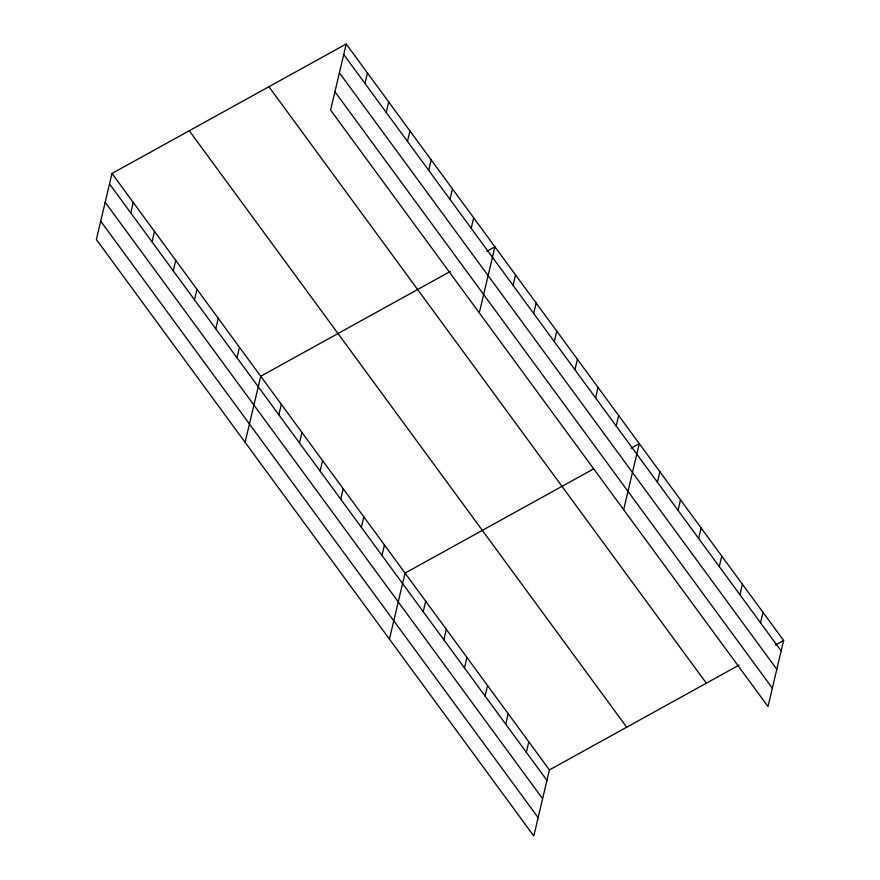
<?xml version="1.0" encoding="UTF-8"?>
<svg xmlns="http://www.w3.org/2000/svg" width="880" height="880" viewBox="0 0 880 880"><rect width="100%" height="100%" fill="white"/><g stroke="black" fill="none" stroke-linecap="round" stroke-linejoin="round"><path stroke-width="1.32" d="M346.203 44L330.583 110.077L768.009 706.541L783.629 640.475L346.203 44L111.991 173.459L96.371 239.525L533.797 836L549.417 769.923L739.123 665.071M130.768 212.894L133.243 202.422M152.009 241.868L154.484 231.396M173.261 270.831L175.736 260.37M194.502 299.805L196.977 289.344M215.754 328.779L218.229 318.318M236.995 357.753L239.47 347.281M245.102 442.332L260.722 376.255L450.428 271.392M278.861 414.843L281.336 404.371M364.98 83.435L367.444 72.974M299.486 442.959L301.961 432.498M386.221 112.409L388.696 101.948M320.111 471.075L322.586 460.614M407.473 141.383L409.937 130.911M340.725 499.202L343.2 488.73M428.714 170.346L431.189 159.885M361.35 527.318L363.825 516.857M449.955 199.32L452.43 188.859M381.975 555.434L384.45 544.973M471.207 228.294L473.682 217.833M389.444 639.166L405.064 573.089L593.604 468.875M479.303 312.873L494.923 246.796L486.728 251.328M423.214 611.677L425.689 601.216M513.073 285.384L515.548 274.923M443.839 639.793L446.314 629.332M533.698 313.5L536.173 303.039M464.453 667.92L466.928 657.448M554.312 341.627L556.787 331.155M485.078 696.036L487.553 685.575M574.937 369.743L577.412 359.282M505.703 724.152L508.178 713.691M595.562 397.859L598.037 387.398M526.317 752.279L528.792 741.807M616.176 425.986L618.651 415.514M623.656 509.707L639.276 443.641L631.081 448.173M657.426 482.218L659.901 471.757M678.04 510.345L680.515 499.873M698.665 538.461L701.14 528M719.29 566.577L721.765 556.116M739.904 594.704L742.379 584.232M760.529 622.82L763.004 612.348M775.423 645.007L783.629 640.475M343.728 54.461L781.154 650.936M339.394 72.82L776.809 669.284M334.917 91.718L772.343 688.193M268.917 86.724L706.332 683.188M189.277 130.735L626.703 727.21M111.991 173.459L549.417 769.923M109.516 183.92L546.942 780.395M105.182 202.268L542.608 798.743M100.716 221.177L538.131 817.652"/></g></svg>
